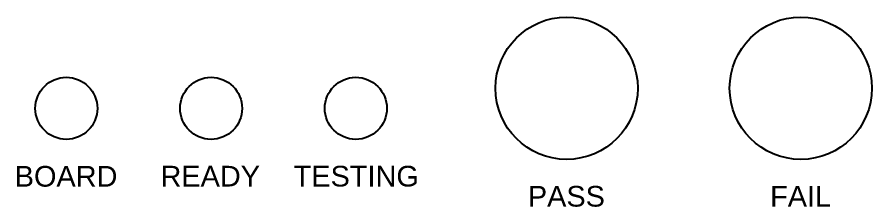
# Model space of a CAD drawing. Header units: inches. Extents: x -1 to 66.5, y -11.9 to 25.2.
# Drawn here: x 49.137 to 53.271, y 8.236 to 9.153 of the extents above; entities that cross this region are included whole.
import ezdxf

# ---------------------------------------------------------------- set-up
doc = ezdxf.new("R2010")
doc.units = ezdxf.units.IN
doc.header["$MEASUREMENT"] = 0
doc.layers.add('Panel', color=1, linetype='Continuous')
doc.layers.add('Text', color=50, linetype='Continuous')
doc.styles.get("Standard").update_dxf_attribs({"font": 'arial.ttf'})

msp = doc.modelspace()

# ---------------------------------------------------------------- linework, layer by layer
at = {"layer": 'Panel'}
for centre, radius in [((51.7946, 8.8089), 0.344), ((52.9269, 8.8089), 0.344), ((49.375, 8.7118), 0.15), ((50.075, 8.7118), 0.15), ((50.775, 8.7118), 0.15)]:
    msp.add_circle(centre, radius, dxfattribs=at)

# ---------------------------------------------------------------- texts
at = {"layer": 'Text'}
for s, p in [('BOARD', (49.1255, 8.3335)), ('READY', (49.8305, 8.3341)), ('TESTING', (50.4745, 8.3341)), ('PASS', (51.607, 8.2369)), ('FAIL', (52.7786, 8.2369))]:
    msp.add_text(s, height=0.1, dxfattribs=at).set_placement(p)

doc.saveas('drawing.dxf')
